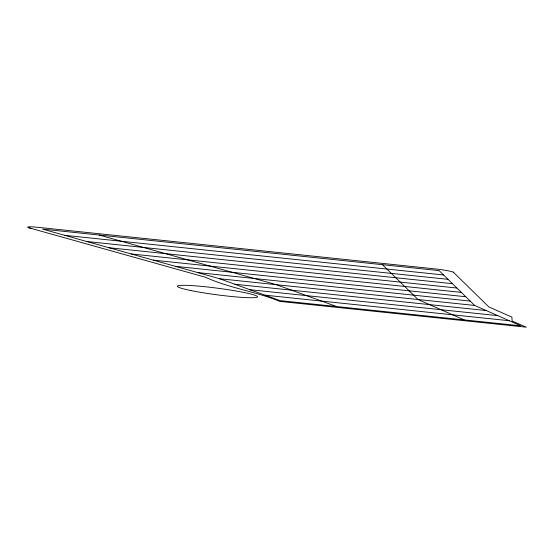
<?xml version="1.0" encoding="UTF-8"?>
<svg xmlns="http://www.w3.org/2000/svg" width="554" height="554" viewBox="0 0 554 554"><rect width="100%" height="100%" fill="white"/><g stroke="black" fill="none" stroke-linecap="round" stroke-linejoin="round"><path stroke-width="0.83" d="M453.788 272.616L453.262 272.097A14.965 1.226 7.5 0 0 434.661 268.856L38.094 227.348A14.965 1.226 7.5 0 0 28.365 227.625L30.989 228.366M64.68 235.318L443.546 274.971M86.833 241.523L447.992 279.327M108.986 247.728L452.445 283.676M131.139 253.94L456.891 288.032M153.292 260.145L461.337 292.387M175.445 266.349L465.789 296.743M197.598 272.561L470.235 301.092M219.751 278.766L474.688 305.448L520.808 325.828L280.033 300.628L219.751 278.766L42.526 229.114L439.093 270.615L474.688 305.448M234.82 284.23L486.218 310.545M249.889 289.7L497.748 315.642M264.964 295.164L509.278 320.731M99.18 235.041L276.404 284.694L336.687 306.563M28.365 227.625L205.589 277.284C229.46 288.191 255.692 291.466 279.86 301.39L526.3 327.185L512.111 321.029L511.91 317.123L488.85 306.93L453.262 272.097M464.155 319.9L418.035 299.52L382.447 264.687M190.728 290.518A40.414 3.31 7.5 0 0 256.689 297.346A40.414 3.31 7.5 0 0 205.015 286.723A40.414 3.31 7.5 0 0 190.728 290.518"/></g></svg>
